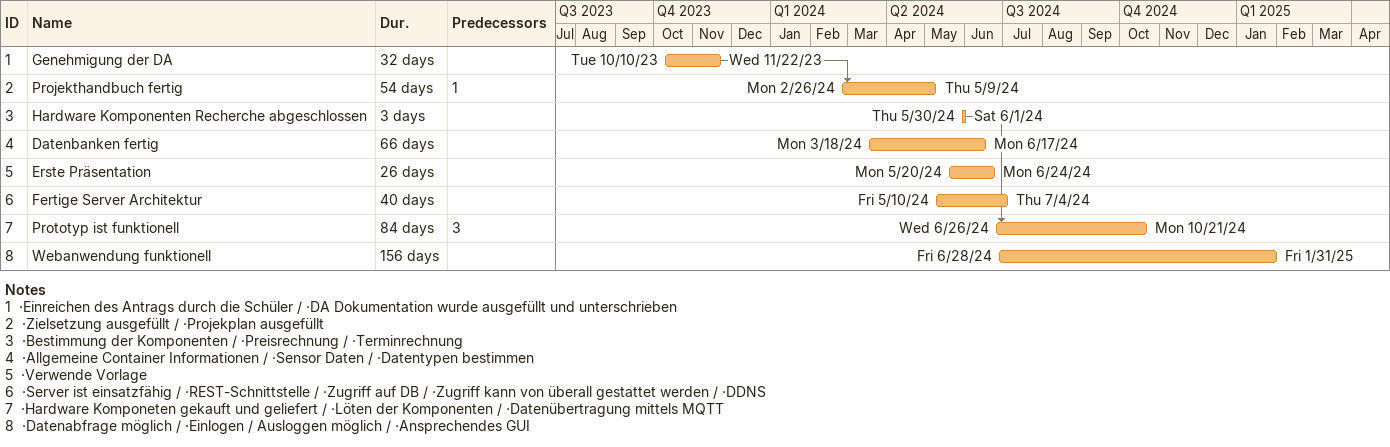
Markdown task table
| ID | Task | Duration | Start | Finish | Predecessors |
|---|---|---|---|---|---|
| 1 | Genehmigung der DA | 32d | 2023-10-10 | 2023-11-22 |  |
| 2 | Projekthandbuch fertig | 54d | 2024-02-26 | 2024-05-09 | 1 |
| 3 | Hardware Komponenten Recherche abgeschlossen | 3d | 2024-05-30 | 2024-06-01 |  |
| 4 | Datenbanken fertig | 66d | 2024-03-18 | 2024-06-17 |  |
| 5 | Erste Präsentation | 26d | 2024-05-20 | 2024-06-24 |  |
| 6 | Fertige Server Architektur | 40d | 2024-05-10 | 2024-07-04 |  |
| 7 | Prototyp ist funktionell | 84d | 2024-06-26 | 2024-10-21 | 3 |
| 8 | Webanwendung funktionell | 156d | 2024-06-28 | 2025-01-31 |  |

Notes
- 1: ·Einreichen des Antrags durch die Schüler / ·DA Dokumentation wurde ausgefüllt und unterschrieben
- 2: ·Zielsetzung ausgefüllt / ·Projekplan ausgefüllt
- 3: ·Bestimmung der Komponenten / ·Preisrechnung / ·Terminrechnung
- 4: ·Allgemeine Container Informationen / ·Sensor Daten / ·Datentypen bestimmen
- 5: ·Verwende Vorlage
- 6: ·Server ist einsatzfähig / ·REST-Schnittstelle / ·Zugriff auf DB / ·Zugriff kann von überall gestattet werden / ·DDNS
- 7: ·Hardware Komponeten gekauft und geliefert / ·Löten der Komponenten / ·Datenübertragung mittels MQTT
- 8: ·Datenabfrage möglich / ·Einlogen / Ausloggen möglich / ·Ansprechendes GUI
